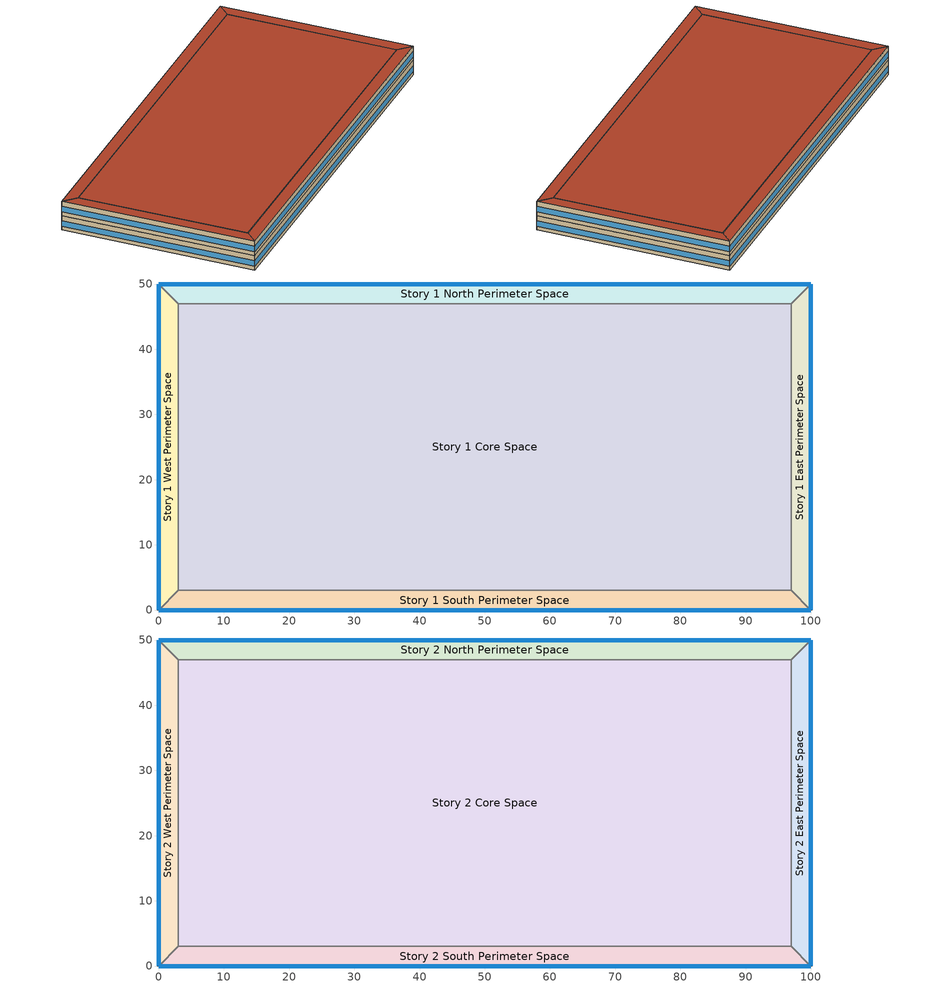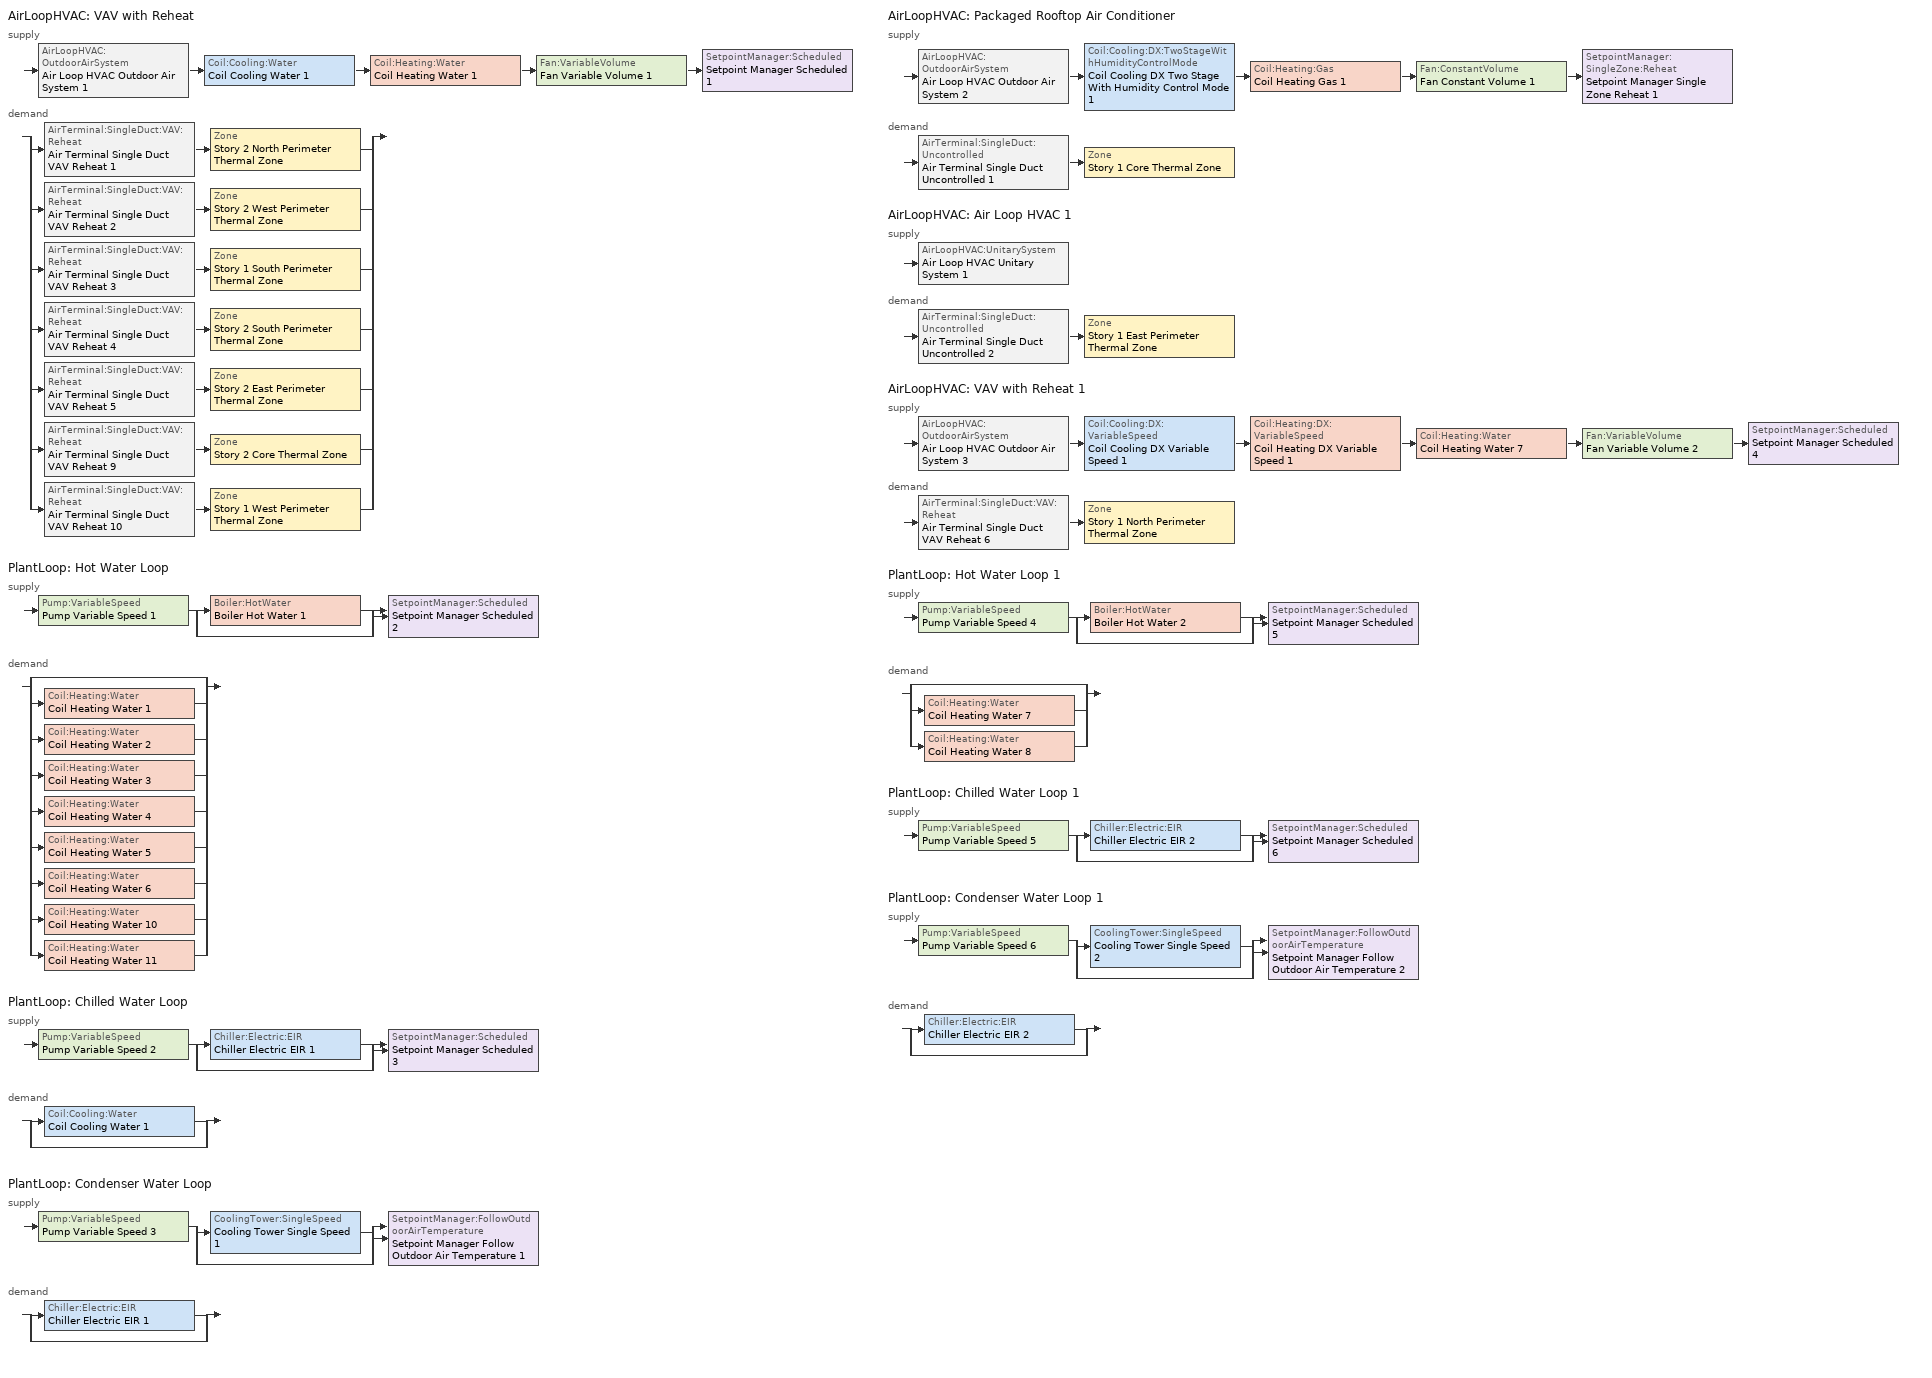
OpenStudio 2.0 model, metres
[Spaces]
Story 1 West Perimeter Space
 floor ground: 0,0 0,50 3,47 3,3 z0
 wall outside: 0,50 0,0 z0:4
 wall to Story 1 North Perimeter Space: 3,47 0,50 z0:4
 wall to Story 1 Core Space: 3,3 3,47 z0:4
 wall to Story 1 South Perimeter Space: 0,0 3,3 z0:4
 window: 0,49.97 0,0.03 z1:2.6
Story 1 North Perimeter Space
 floor ground: 0,50 100,50 97,47 3,47 z0
 wall outside: 100,50 0,50 z0:4
 wall to Story 1 East Perimeter Space: 97,47 100,50 z0:4
 wall to Story 1 Core Space: 3,47 97,47 z0:4
 window: 99.97,50 0.03,50 z1:2.6
Story 1 East Perimeter Space
 floor ground: 100,50 100,0 97,3 97,47 z0
 wall outside: 100,0 100,50 z0:4
 wall to Story 1 South Perimeter Space: 97,3 100,0 z0:4
 wall to Story 1 Core Space: 97,47 97,3 z0:4
 window: 100,0.03 100,49.97 z1:2.6
Story 1 South Perimeter Space
 floor ground: 100,0 0,0 3,3 97,3 z0
 wall outside: 0,0 100,0 z0:4
 wall to Story 1 Core Space: 97,3 3,3 z0:4
 window: 0.03,0 99.97,0 z1:2.6
Story 1 Core Space
 floor ground: 3,3 3,47 97,47 97,3 z0
Story 2 West Perimeter Space
 floor to Story 1 West Perimeter Space: 0,0 0,50 3,47 3,3 z4
 wall outside: 0,50 0,0 z4:8
 wall to Story 2 North Perimeter Space: 3,47 0,50 z4:8
 wall to Story 2 Core Space: 3,3 3,47 z4:8
 wall to Story 2 South Perimeter Space: 0,0 3,3 z4:8
 window: 0,49.97 0,0.03 z5:6.6
 roof outside: 3,3 3,47 0,50 0,0 z8
Story 2 North Perimeter Space
 floor to Story 1 North Perimeter Space: 0,50 100,50 97,47 3,47 z4
 wall outside: 100,50 0,50 z4:8
 wall to Story 2 East Perimeter Space: 97,47 100,50 z4:8
 wall to Story 2 Core Space: 3,47 97,47 z4:8
 window: 99.97,50 0.03,50 z5:6.6
 roof outside: 3,47 97,47 100,50 0,50 z8
Story 2 East Perimeter Space
 floor to Story 1 East Perimeter Space: 100,50 100,0 97,3 97,47 z4
 wall outside: 100,0 100,50 z4:8
 wall to Story 2 South Perimeter Space: 97,3 100,0 z4:8
 wall to Story 2 Core Space: 97,47 97,3 z4:8
 window: 100,0.03 100,49.97 z5:6.6
 roof outside: 97,47 97,3 100,0 100,50 z8
Story 2 South Perimeter Space
 floor to Story 1 South Perimeter Space: 100,0 0,0 3,3 97,3 z4
 wall outside: 0,0 100,0 z4:8
 wall to Story 2 Core Space: 97,3 3,3 z4:8
 window: 0.03,0 99.97,0 z5:6.6
 roof outside: 97,3 3,3 0,0 100,0 z8
Story 2 Core Space
 floor to Story 1 Core Space: 3,3 3,47 97,47 97,3 z4
 roof outside: 97,3 97,47 3,47 3,3 z8
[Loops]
AirLoopHVAC 'VAV with Reheat'
 supply: AirLoopHVAC:OutdoorAirSystem 'Air Loop HVAC Outdoor Air System 1' > Coil:Cooling:Water 'Coil Cooling Water 1' > Coil:Heating:Water 'Coil Heating Water 1' > Fan:VariableVolume 'Fan Variable Volume 1' > SetpointManager:Scheduled 'Setpoint Manager Scheduled 1'
 demand: split
  | AirTerminal:SingleDuct:VAV:Reheat 'Air Terminal Single Duct VAV Reheat 1' > Zone 'Story 2 North Perimeter Thermal Zone'
  | AirTerminal:SingleDuct:VAV:Reheat 'Air Terminal Single Duct VAV Reheat 2' > Zone 'Story 2 West Perimeter Thermal Zone'
  | AirTerminal:SingleDuct:VAV:Reheat 'Air Terminal Single Duct VAV Reheat 3' > Zone 'Story 1 South Perimeter Thermal Zone'
  | AirTerminal:SingleDuct:VAV:Reheat 'Air Terminal Single Duct VAV Reheat 4' > Zone 'Story 2 South Perimeter Thermal Zone'
  | AirTerminal:SingleDuct:VAV:Reheat 'Air Terminal Single Duct VAV Reheat 5' > Zone 'Story 2 East Perimeter Thermal Zone'
  | AirTerminal:SingleDuct:VAV:Reheat 'Air Terminal Single Duct VAV Reheat 9' > Zone 'Story 2 Core Thermal Zone'
  | AirTerminal:SingleDuct:VAV:Reheat 'Air Terminal Single Duct VAV Reheat 10' > Zone 'Story 1 West Perimeter Thermal Zone'
PlantLoop 'Hot Water Loop'
 supply: Pump:VariableSpeed 'Pump Variable Speed 1' > split
  | Boiler:HotWater 'Boiler Hot Water 1'
  | bypass
  join > SetpointManager:Scheduled 'Setpoint Manager Scheduled 2'
 demand: split
  | bypass
  | Coil:Heating:Water 'Coil Heating Water 1'
  | Coil:Heating:Water 'Coil Heating Water 2'
  | Coil:Heating:Water 'Coil Heating Water 3'
  | Coil:Heating:Water 'Coil Heating Water 4'
  | Coil:Heating:Water 'Coil Heating Water 5'
  | Coil:Heating:Water 'Coil Heating Water 6'
  | Coil:Heating:Water 'Coil Heating Water 10'
  | Coil:Heating:Water 'Coil Heating Water 11'
PlantLoop 'Chilled Water Loop'
 supply: Pump:VariableSpeed 'Pump Variable Speed 2' > split
  | Chiller:Electric:EIR 'Chiller Electric EIR 1'
  | bypass
  join > SetpointManager:Scheduled 'Setpoint Manager Scheduled 3'
 demand: split
  | Coil:Cooling:Water 'Coil Cooling Water 1'
  | bypass
PlantLoop 'Condenser Water Loop'
 supply: Pump:VariableSpeed 'Pump Variable Speed 3' > split
  | CoolingTower:SingleSpeed 'Cooling Tower Single Speed 1'
  | bypass
  join > SetpointManager:FollowOutdoorAirTemperature 'Setpoint Manager Follow Outdoor Air Temperature 1'
 demand: split
  | Chiller:Electric:EIR 'Chiller Electric EIR 1'
  | bypass
AirLoopHVAC 'Packaged Rooftop Air Conditioner'
 supply: AirLoopHVAC:OutdoorAirSystem 'Air Loop HVAC Outdoor Air System 2' > Coil:Cooling:DX:TwoStageWithHumidityControlMode 'Coil Cooling DX Two Stage With Humidity Control Mode 1' > Coil:Heating:Gas 'Coil Heating Gas 1' > Fan:ConstantVolume 'Fan Constant Volume 1' > SetpointManager:SingleZone:Reheat 'Setpoint Manager Single Zone Reheat 1'
 demand: AirTerminal:SingleDuct:Uncontrolled 'Air Terminal Single Duct Uncontrolled 1' > Zone 'Story 1 Core Thermal Zone'
AirLoopHVAC 'Air Loop HVAC 1'
 supply: AirLoopHVAC:UnitarySystem 'Air Loop HVAC Unitary System 1'
 demand: AirTerminal:SingleDuct:Uncontrolled 'Air Terminal Single Duct Uncontrolled 2' > Zone 'Story 1 East Perimeter Thermal Zone'
AirLoopHVAC 'VAV with Reheat 1'
 supply: AirLoopHVAC:OutdoorAirSystem 'Air Loop HVAC Outdoor Air System 3' > Coil:Cooling:DX:VariableSpeed 'Coil Cooling DX Variable Speed 1' > Coil:Heating:DX:VariableSpeed 'Coil Heating DX Variable Speed 1' > Coil:Heating:Water 'Coil Heating Water 7' > Fan:VariableVolume 'Fan Variable Volume 2' > SetpointManager:Scheduled 'Setpoint Manager Scheduled 4'
 demand: AirTerminal:SingleDuct:VAV:Reheat 'Air Terminal Single Duct VAV Reheat 6' > Zone 'Story 1 North Perimeter Thermal Zone'
PlantLoop 'Hot Water Loop 1'
 supply: Pump:VariableSpeed 'Pump Variable Speed 4' > split
  | Boiler:HotWater 'Boiler Hot Water 2'
  | bypass
  join > SetpointManager:Scheduled 'Setpoint Manager Scheduled 5'
 demand: split
  | bypass
  | Coil:Heating:Water 'Coil Heating Water 7'
  | Coil:Heating:Water 'Coil Heating Water 8'
PlantLoop 'Chilled Water Loop 1'
 supply: Pump:VariableSpeed 'Pump Variable Speed 5' > split
  | Chiller:Electric:EIR 'Chiller Electric EIR 2'
  | bypass
  join > SetpointManager:Scheduled 'Setpoint Manager Scheduled 6'
PlantLoop 'Condenser Water Loop 1'
 supply: Pump:VariableSpeed 'Pump Variable Speed 6' > split
  | CoolingTower:SingleSpeed 'Cooling Tower Single Speed 2'
  | bypass
  join > SetpointManager:FollowOutdoorAirTemperature 'Setpoint Manager Follow Outdoor Air Temperature 2'
 demand: split
  | Chiller:Electric:EIR 'Chiller Electric EIR 2'
  | bypass
[Building]
Building 1: Space Type=Baseline Model Space Type; Default Construction Set=ASHRAE_189.1-2009_ClimateZone 4-5 (mdoff)_ConstSet
[SizingPeriod:DesignDay] Barometric Pressure {Pa}=98934; Sky Clearness=0; Rain Indicator=0; Snow Indicator=0; Day of Month=21; Daylight Saving Time Indicator=0; Humidity Indicating Type=Wetbulb; Dry-Bulb Temperature Range Modifier Type=DefaultMultipliers
Name | Maximum Dry-Bulb Temperature {C} | Daily Dry-Bulb Temperature Range {deltaC} | Humidity Indicating Conditions at Maximum Dry-Bulb | Wind Speed {m/s} | Wind Direction {deg} | Month | Day Type | Solar Model Indicator | ASHRAE Taub | ASHRAE Taud
Chicago Ohare Intl Ap Ann Htg 99.6% Condns DB | -20 | 0 | -20 | 4.9 | 270 | 1 | WinterDesignDay | ASHRAEClearSky
Chicago Ohare Intl Ap Ann Clg .4% Condns DB=>MWB | 33.3 | 10.5 | 23.7 | 5.2 | 230 | 7 | SummerDesignDay | ASHRAETau | 0.455 | 2.05
[DefaultConstructionSet]
ASHRAE_189.1-2009_ClimateZone 4-5 (mdoff)_ConstSet: Default Exterior Surface Constructions=ASHRAE_189.1-2009_ClimateZone 4-5 (mdoff)_Exterior_DefSurfCons; Default Interior Surface Constructions=000_Interior_DefSurfCons; Default Ground Contact Surface Constructions=000_Ground_DefSurfCons; Default Exterior SubSurface Constructions=ASHRAE_189.1-2009_ClimateZone 4-5 (mdoff)_Exterior_DefSubCons; Default Interior SubSurface Constructions=000_Interior_DefSubCons; Interior Partition Construction=000_Interior Partition
[DefaultSurfaceConstructions]
Name | Floor Construction | Wall Construction | Roof Ceiling Construction
ASHRAE_189.1-2009_ClimateZone 4-5 (mdoff)_Exterior_DefSurfCons | 000_ExtSlabCarpet_4in_ClimateZone 1-8 | ASHRAE_189.1-2009_ExtWall_SteelFrame_ClimateZone 4-8 | ASHRAE_189.1-2009_ExtRoof_IEAD_ClimateZone 2-5
000_Interior_DefSurfCons | 000_Interior Floor | 000_Interior Wall | 000_Interior Ceiling
000_Ground_DefSurfCons | 000_ExtSlabCarpet_4in_ClimateZone 1-8 | 000_ExtSlabCarpet_4in_ClimateZone 1-8 | 000_ExtSlabCarpet_4in_ClimateZone 1-8
[DefaultSubSurfaceConstructions] Glass Door Construction=000_Exterior Window; Skylight Construction=000_Exterior Window; Tubular Daylight Dome Construction=000_Interior Window; Tubular Daylight Diffuser Construction=000_Interior Window
Name | Fixed Window Construction | Operable Window Construction | Door Construction
ASHRAE_189.1-2009_ClimateZone 4-5 (mdoff)_Exterior_DefSubCons | ASHRAE_189.1-2009_ExtWindow_ClimateZone 4-5 | ASHRAE_189.1-2009_ExtWindow_ClimateZone 4-5 | 000_Exterior Door
000_Interior_DefSubCons | 000_Interior Window | 000_Interior Window | 000_Interior Door
[Construction]
000_Interior Partition; 000_Interior Door: 000_G05 25mm wood
000_ExtSlabCarpet_4in_ClimateZone 1-8: MAT-CC05 4 HW CONCRETE, CP02 CARPET PAD
ASHRAE_189.1-2009_ExtWall_SteelFrame_ClimateZone 4-8: MAT-SHEATH, Wall Insulation [39], 1/2IN Gypsum
ASHRAE_189.1-2009_ExtRoof_IEAD_ClimateZone 2-5: Roof Membrane, Roof Insulation [21], Metal Decking
000_Interior Floor: 000_F16 Acoustic tile, 000_F05 Ceiling air space resistance, 000_M11 100mm lightweight concrete
000_Interior Wall: 000_G01a 19mm gypsum board, 000_F04 Wall air space resistance, 000_G01a 19mm gypsum board
000_Interior Ceiling: 000_M11 100mm lightweight concrete, 000_F05 Ceiling air space resistance, 000_F16 Acoustic tile
ASHRAE_189.1-2009_ExtWindow_ClimateZone 4-5: Theoretical Glass [207]
000_Exterior Door: 000_F08 Metal surface, 000_I01 25mm insulation board
000_Exterior Window: 000_Clear 3mm, 000_Air 13mm, 000_Clear 3mm
000_Interior Window: 000_Clear 3mm
[Material]
Name | Roughness | Thickness | Conductivity | Density | Specific Heat | Thermal Absorptance | Solar Absorptance | Visible Absorptance
000_G05 25mm wood | MediumSmooth | 0.0254 | 0.15 | 608 | 1630
MAT-CC05 4 HW CONCRETE | Rough | 0.1016 | 1.311 | 2240 | 836.8 | 0.9 | 0.7 | 0.7
Wall Insulation [39] | MediumRough | 0.1184 | 0.045 | 265 | 836.8 | 0.9 | 0.7 | 0.7
1/2IN Gypsum | Smooth | 0.0127 | 0.16 | 784.9 | 830 | 0.9 | 0.92 | 0.92
Roof Membrane | VeryRough | 0.0095 | 0.16 | 1121.29 | 1460 | 0.9 | 0.7 | 0.7
Roof Insulation [21] | MediumRough | 0.2105 | 0.049 | 265 | 836.8 | 0.9 | 0.7 | 0.7
Metal Decking | MediumSmooth | 0.0015 | 45.006 | 7680 | 418.4 | 0.9 | 0.7 | 0.3
000_F16 Acoustic tile | MediumSmooth | 0.0191 | 0.06 | 368 | 590
000_M11 100mm lightweight concrete | MediumRough | 0.1016 | 0.53 | 1280 | 840
000_G01a 19mm gypsum board | MediumSmooth | 0.019 | 0.16 | 800 | 1090
000_F08 Metal surface | Smooth | 0.0008 | 45.28 | 7824 | 500
000_I01 25mm insulation board | MediumRough | 0.0254 | 0.03 | 43 | 1210
[Material:NoMass] Thermal Absorptance=0.9; Solar Absorptance=0.7
Name | Roughness | Thermal Resistance | Visible Absorptance
CP02 CARPET PAD | VeryRough | 0.2165 | 0.8
MAT-SHEATH | Rough | 0.3626 | 0.7
[Material:AirGap]
Name | Thermal Resistance
000_F05 Ceiling air space resistance | 0.18
000_F04 Wall air space resistance | 0.15
[WindowMaterial:Glazing] Optical Data Type=SpectralAverage; Thickness=0.003; Infrared Transmittance at Normal Incidence=0
Name | Solar Transmittance at Normal Incidence | Front Side Solar Reflectance at Normal Incidence | Back Side Solar Reflectance at Normal Incidence | Visible Transmittance at Normal Incidence | Front Side Visible Reflectance at Normal Incidence | Back Side Visible Reflectance at Normal Incidence | Front Side Infrared Hemispherical Emissivity | Back Side Infrared Hemispherical Emissivity | Conductivity | Dirt Correction Factor for Solar and Visible Transmittance | Solar Diffusing
Theoretical Glass [207] | 0.3311 | 0.6189 | 0.6189 | 0.44 | 0.51 | 0.51 | 0.9 | 0.9 | 0.0133 | 1 | No
000_Clear 3mm | 0.837 | 0.075 | 0.075 | 0.898 | 0.081 | 0.081 | 0.84 | 0.84 | 0.9
[WindowMaterial:Gas]
000_Air 13mm: Gas Type=Air; Thickness=0.0127
[BuildingStory] Nominal Floor to Floor Height {m}=4
Name | Nominal Z Coordinate {m}
Story 1 | 0
Story 2 | 4
[Space]
Name | Building Story | Thermal Zone
Story 1 West Perimeter Space | Story 1 | Story 1 West Perimeter Thermal Zone
Story 1 North Perimeter Space | Story 1 | Story 1 North Perimeter Thermal Zone
Story 1 East Perimeter Space | Story 1 | Story 1 East Perimeter Thermal Zone
Story 1 South Perimeter Space | Story 1 | Story 1 South Perimeter Thermal Zone
Story 1 Core Space | Story 1 | Story 1 Core Thermal Zone
Story 2 West Perimeter Space | Story 2 | Story 2 West Perimeter Thermal Zone
Story 2 North Perimeter Space | Story 2 | Story 2 North Perimeter Thermal Zone
Story 2 East Perimeter Space | Story 2 | Story 2 East Perimeter Thermal Zone
Story 2 South Perimeter Space | Story 2 | Story 2 South Perimeter Thermal Zone
Story 2 Core Space | Story 2 | Story 2 Core Thermal Zone
[ThermalZone] Use Ideal Air Loads=No
Name | Thermostat
Story 2 East Perimeter Thermal Zone | Thermostat Setpoint Dual Setpoint 5
Story 1 Core Thermal Zone | Thermostat Setpoint Dual Setpoint 8
Story 2 South Perimeter Thermal Zone | Thermostat Setpoint Dual Setpoint 4
Story 2 Core Thermal Zone | Thermostat Setpoint Dual Setpoint 9
Story 2 West Perimeter Thermal Zone | Thermostat Setpoint Dual Setpoint 2
Story 1 North Perimeter Thermal Zone | Thermostat Setpoint Dual Setpoint 7
Story 1 East Perimeter Thermal Zone | Thermostat Setpoint Dual Setpoint 6
Story 1 West Perimeter Thermal Zone | Thermostat Setpoint Dual Setpoint 10
Story 1 South Perimeter Thermal Zone | Thermostat Setpoint Dual Setpoint 3
Story 2 North Perimeter Thermal Zone | Thermostat Setpoint Dual Setpoint 1
[Sizing:Zone] Zone Cooling Design Supply Air Temperature Input Method=SupplyAirTemperature; Zone Cooling Design Supply Air Temperature {C}=14; Zone Cooling Design Supply Air Temperature Difference {deltaC}=11.11; Zone Heating Design Supply Air Temperature Input Method=SupplyAirTemperature; Zone Heating Design Supply Air Temperature {C}=40; Zone Heating Design Supply Air Temperature Difference {deltaC}=11.11; Zone Cooling Design Supply Air Humidity Ratio {kg-H2O/kg-air}=0.0085; Zone Heating Design Supply Air Humidity Ratio {kg-H2O/kg-air}=0.008; Cooling Design Air Flow Method=DesignDay; Heating Design Air Flow Method=DesignDay; Account for Dedicated Outdoor Air System=No; Dedicated Outdoor Air System Control Strategy=NeutralSupplyAir; Dedicated Outdoor Air Low Setpoint Temperature for Design {C}=autosize; Dedicated Outdoor Air High Setpoint Temperature for Design {C}=autosize
Story 2 East Perimeter Thermal Zone; Story 1 Core Thermal Zone; Story 2 South Perimeter Thermal Zone; Story 2 Core Thermal Zone; Story 2 West Perimeter Thermal Zone; Story 1 North Perimeter Thermal Zone; Story 1 East Perimeter Thermal Zone; Story 1 West Perimeter Thermal Zone; Story 1 South Perimeter Thermal Zone; Story 2 North Perimeter Thermal Zone
[Zone equipment]
Story 2 East Perimeter Thermal Zone: Air Terminal Single Duct VAV Reheat 5
Story 1 Core Thermal Zone: Air Terminal Single Duct Uncontrolled 1
Story 2 South Perimeter Thermal Zone: Air Terminal Single Duct VAV Reheat 4
Story 2 Core Thermal Zone: Air Terminal Single Duct VAV Reheat 9
Story 2 West Perimeter Thermal Zone: Air Terminal Single Duct VAV Reheat 2
Story 1 North Perimeter Thermal Zone: Air Terminal Single Duct VAV Reheat 6
Story 1 East Perimeter Thermal Zone: Air Terminal Single Duct Uncontrolled 2
Story 1 West Perimeter Thermal Zone: Air Terminal Single Duct VAV Reheat 10
Story 1 South Perimeter Thermal Zone: Air Terminal Single Duct VAV Reheat 3
Story 2 North Perimeter Thermal Zone: Air Terminal Single Duct VAV Reheat 1
[AirLoopHVAC] Availability Schedule=Always On Discrete; Design Supply Air Flow Rate {m3/s}=AutoSize
VAV with Reheat; Packaged Rooftop Air Conditioner; Air Loop HVAC 1; VAV with Reheat 1
[Sizing:System] Type of Load to Size On=Sensible; Design Outdoor Air Flow Rate {m3/s}=Autosize; Preheat Design Temperature {C}=7; Preheat Design Humidity Ratio {kg-H2O/kg-Air}=0.008; Precool Design Temperature {C}=12.8; Precool Design Humidity Ratio {kg-H2O/kg-Air}=0.008; Central Cooling Design Supply Air Temperature {C}=12.8; Sizing Option=NonCoincident; 100% Outdoor Air in Cooling=Yes; 100% Outdoor Air in Heating=Yes; Central Cooling Design Supply Air Humidity Ratio {kg-H2O/kg-Air}=0.0085; Central Heating Design Supply Air Humidity Ratio {kg-H2O/kg-Air}=0.008; Cooling Design Air Flow Method=DesignDay; Cooling Design Air Flow Rate {m3/s}=0; Heating Design Air Flow Method=DesignDay; Heating Design Air Flow Rate {m3/s}=0; System Outdoor Air Method=ZoneSum; Zone Maximum Outdoor Air Fraction=1; Cooling Supply Air Flow Rate Per Floor Area {m3/s-m2}=0.00996765; Cooling Fraction of Autosized Cooling Supply Air Flow Rate=1; Cooling Supply Air Flow Rate Per Unit Cooling Capacity {m3/s-W}=3.94755e-05; Heating Supply Air Flow Rate Per Floor Area {m3/s-m2}=0.00996765; Heating Fraction of Autosized Heating Supply Air Flow Rate=1; Heating Fraction of Autosized Cooling Supply Air Flow Rate=1; Heating Supply Air Flow Rate Per Unit Heating Capacity {m3/s-W}=3.15882e-05; Cooling Design Capacity Method=CoolingDesignCapacity; Cooling Design Capacity {W}=autosize; Cooling Design Capacity Per Floor Area {W/m2}=234.7; Fraction of Autosized Cooling Design Capacity=1; Heating Design Capacity Method=HeatingDesignCapacity; Heating Design Capacity {W}=autosize; Heating Design Capacity Per Floor Area {W/m2}=157; Fraction of Autosized Heating Design Capacity=1; Central Cooling Capacity Control Method=OnOff
Name | Minimum System Air Flow Ratio | Central Heating Design Supply Air Temperature {C}
VAV with Reheat; VAV with Reheat 1 | 0.3 | 12.8
Packaged Rooftop Air Conditioner | 1 | 40
Air Loop HVAC 1 | 0.3 | 16.7
[Fan:VariableVolume] Availability Schedule=Always On Discrete; Fan Efficiency=0.6045; Pressure Rise {Pa}=500; Maximum Flow Rate {m3/s}=Autosize; Fan Power Minimum Flow Rate Input Method=FixedFlowRate; Fan Power Minimum Flow Fraction=0; Fan Power Minimum Air Flow Rate {m3/s}=0; Motor Efficiency=0.93; Motor In Airstream Fraction=1; Fan Power Coefficient 1=0.0407599; Fan Power Coefficient 2=0.088045; Fan Power Coefficient 3=-0.0729261; Fan Power Coefficient 4=0.94374; Fan Power Coefficient 5=0
Fan Variable Volume 1; Fan Variable Volume 2
[Coil:Heating:Water] Availability Schedule=Always On Discrete
Coil Heating Water 1; Coil Heating Water 2; Coil Heating Water 3; Coil Heating Water 4; Coil Heating Water 5; Coil Heating Water 6; Coil Heating Water 10; Coil Heating Water 11; Coil Heating Water 7; Coil Heating Water 8
[Coil:Cooling:Water]
Coil Cooling Water 1: Availability Schedule=Always On Discrete
[SetpointManager:Scheduled] Control Variable=Temperature
Name | Schedule
Setpoint Manager Scheduled 1 | Deck_Temperature
Setpoint Manager Scheduled 2 | Hot_Water_Temperature
Setpoint Manager Scheduled 3 | Chilled_Water_Temperature
Setpoint Manager Scheduled 4 | Deck_Temperature 1
Setpoint Manager Scheduled 5 | Hot_Water_Temperature 1
Setpoint Manager Scheduled 6 | Chilled_Water_Temperature 1
[Controller:OutdoorAir] Minimum Outdoor Air Flow Rate {m3/s}=0; Maximum Outdoor Air Flow Rate {m3/s}=Autosize; Economizer Control Type=NoEconomizer; Economizer Control Action Type=ModulateFlow; Economizer Maximum Limit Dry-Bulb Temperature {C}=28; Economizer Maximum Limit Enthalpy {J/kg}=64000; Economizer Minimum Limit Dry-Bulb Temperature {C}=-100; Lockout Type=NoLockout; Minimum Limit Type=FixedMinimum; High Humidity Control=No; Heat Recovery Bypass Control Type=BypassWhenWithinEconomizerLimits
Name | Controller Mechanical Ventilation
Controller Outdoor Air 1 | Controller Mechanical Ventilation 1
Controller Outdoor Air 2 | Controller Mechanical Ventilation 2
Controller Outdoor Air 3 | Controller Mechanical Ventilation 3
[Controller:MechanicalVentilation] Availability Schedule=Always On Discrete; System Outdoor Air Method=ZoneSum
Controller Mechanical Ventilation 1; Controller Mechanical Ventilation 2; Controller Mechanical Ventilation 3
[AirLoopHVAC:OutdoorAirSystem]
Name | Controller
Air Loop HVAC Outdoor Air System 1 | Controller Outdoor Air 1
Air Loop HVAC Outdoor Air System 2 | Controller Outdoor Air 2
Air Loop HVAC Outdoor Air System 3 | Controller Outdoor Air 3
[PlantLoop] Plant Loop Volume {m3}=Autocalculate; Load Distribution Scheme=Optimal
Name | Fluid Type
Hot Water Loop; Hot Water Loop 1 | Water
Chilled Water Loop; Condenser Water Loop; Chilled Water Loop 1; Condenser Water Loop 1
[Sizing:Plant] Sizing Option=NonCoincident; Zone Timesteps in Averaging Window=1; Coincident Sizing Factor Mode=None
Name | Loop Type | Design Loop Exit Temperature {C} | Loop Design Temperature Difference {deltaC}
Hot Water Loop; Hot Water Loop 1 | Heating | 82 | 11
Chilled Water Loop; Chilled Water Loop 1 | Cooling | 7.22 | 6.67
Condenser Water Loop; Condenser Water Loop 1 | Condenser | 29.4 | 5.6
[Pump:VariableSpeed] Pump Control Type=Intermittent
Pump Variable Speed 1; Pump Variable Speed 2; Pump Variable Speed 3; Pump Variable Speed 4; Pump Variable Speed 5; Pump Variable Speed 6
[Boiler:HotWater] Efficiency Curve Temperature Evaluation Variable=LeavingBoiler; Water Outlet Upper Temperature Limit {C}=99; Boiler Flow Mode=ConstantFlow; Parasitic Electric Load {W}=0; Sizing Factor=1
Name | Normalized Boiler Efficiency Curve
Boiler Hot Water 1 | Boiler Efficiency
Boiler Hot Water 2 | Boiler Efficiency 1
[Controller:WaterCoil] Minimum Actuated Flow {m3/s}=0
Name | Water Coil | Action
Controller Water Coil 1 | Coil Heating Water 1 | Normal
Controller Water Coil 2 | Coil Cooling Water 1 | Reverse
Controller Water Coil 3 | Coil Heating Water 7 | Normal
[Chiller:Electric:EIR] Reference Capacity {W}=Autosize; Reference COP {W/W}=5.5; Design Heat Recovery Water Flow Rate {m3/s}=0; Sizing Factor=1; Basin Heater Capacity {W/K}=0; Basin Heater Setpoint Temperature {C}=10
Name | Cooling Capacity Function of Temperature Curve | Electric Input to Cooling Output Ratio Function of Temperature Curve | Electric Input to Cooling Output Ratio Function of Part Load Ratio Curve
Chiller Electric EIR 1 | Curve Biquadratic 1 | Curve Biquadratic 2 | Curve Quadratic 1
Chiller Electric EIR 2 | Curve Biquadratic 15 | Curve Biquadratic 16 | Curve Quadratic 20
[AirTerminal:SingleDuct:VAV:Reheat] Availability Schedule=Always On Discrete; Maximum Air Flow Rate {m3/s}=AutoSize; Zone Minimum Air Flow Input Method=Constant; Constant Minimum Air Flow Fraction=0.3; Fixed Minimum Air Flow Rate {m3/s}=0; Maximum Hot Water or Steam Flow Rate {m3/s}=AutoSize; Minimum Hot Water or Steam Flow Rate {m3/s}=0; Convergence Tolerance=0.001; Damper Heating Action=Normal; Maximum Flow per Zone Floor Area During Reheat {m3/s-m2}=AutoSize; Maximum Flow Fraction During Reheat=AutoSize; Maximum Reheat Air Temperature {C}=35; Control For Outdoor Air=No
Name | Reheat Coil
Air Terminal Single Duct VAV Reheat 1 | Coil Heating Water 2
Air Terminal Single Duct VAV Reheat 2 | Coil Heating Water 3
Air Terminal Single Duct VAV Reheat 3 | Coil Heating Water 4
Air Terminal Single Duct VAV Reheat 4 | Coil Heating Water 5
Air Terminal Single Duct VAV Reheat 5 | Coil Heating Water 6
Air Terminal Single Duct VAV Reheat 9 | Coil Heating Water 10
Air Terminal Single Duct VAV Reheat 10 | Coil Heating Water 11
Air Terminal Single Duct VAV Reheat 6 | Coil Heating Water 8
[CoolingTower:SingleSpeed] Design Water Flow Rate {m3/s}=autosize; Design Air Flow Rate {m3/s}=autosize; Fan Power at Design Air Flow Rate {W}=autosize; U-Factor Times Area Value at Design Air Flow Rate {W/K}=autosize; Air Flow Rate in Free Convection Regime {m3/s}=autosize; U-Factor Times Area Value at Free Convection Air Flow Rate {W/K}=autosize; Performance Input Method=UFactorTimesAreaAndDesignWaterFlowRate; Free Convection Capacity {W}=0; Basin Heater Capacity {W/K}=0; Evaporation Loss Mode=LossFactor; Evaporation Loss Factor {percent/K}=0.2; Drift Loss Percent {percent}=0.008; Blowdown Calculation Mode=ConcentrationRatio; Blowdown Concentration Ratio=3; Capacity Control=FanCycling; Number of Cells=1; Cell Control=MinimalCell; Cell Minimum  Water Flow Rate Fraction=0.33; Cell Maximum Water Flow Rate Fraction=2.5; Sizing Factor=1
Cooling Tower Single Speed 1; Cooling Tower Single Speed 2
[SetpointManager:FollowOutdoorAirTemperature] Control Variable=Temperature; Reference Temperature Type=OutdoorAirWetBulb; Offset Temperature Difference {deltaC}=1.5; Maximum Setpoint Temperature {C}=80; Minimum Setpoint Temperature {C}=6
Setpoint Manager Follow Outdoor Air Temperature 1; Setpoint Manager Follow Outdoor Air Temperature 2
[Fan:ConstantVolume]
Fan Constant Volume 1: Availability Schedule=Always On Discrete; Pressure Rise {Pa}=500; Maximum Flow Rate {m3/s}=AutoSize
[Coil:Heating:Gas]
Coil Heating Gas 1: Availability Schedule=Always On Discrete; Gas Burner Efficiency=0.8; Nominal Capacity {W}=AutoSize; Parasitic Electric Load {W}=0; Parasitic Gas Load {W}=0
[SetpointManager:SingleZone:Reheat]
Setpoint Manager Single Zone Reheat 1: Minimum Supply Air Temperature {C}=-99; Maximum Supply Air Temperature {C}=99; Control Zone=Story 1 Core Thermal Zone
[AirTerminal:SingleDuct:Uncontrolled] Availability Schedule=Always On Discrete; Maximum Air Flow Rate {m3/s}=AutoSize
Air Terminal Single Duct Uncontrolled 1; Air Terminal Single Duct Uncontrolled 2
[Coil:Cooling:DX:TwoStageWithHumidityControlMode]
Coil Cooling DX Two Stage With Humidity Control Mode 1: Crankcase Heater Capacity {W}=0; Maximum Outdoor Dry-Bulb Temperature for Crankcase Heater Operation {C}=10; Number of Capacity Stages=2; Number of Enhanced Dehumidification Modes=1; Normal Mode Stage 1 Coil Performance=Coil Performance DX Cooling 1; Normal Mode Stage 1 Plus 2 Coil Performance=Coil Performance DX Cooling 2; Dehumidification Mode 1 Stage 1 Coil Performance=Coil Performance DX Cooling 3; Dehumidification Mode 1 Stage 1 Plus 2 Coil Performance=Coil Performance DX Cooling 4; Basin Heater Capacity {W/K}=0; Basin Heater Setpoint Temperature {C}=2
[CoilPerformance:DX:Cooling] Gross Rated Total Cooling Capacity {W}=autosize; Gross Rated Sensible Heat Ratio=autosize; Rated Air Flow Rate {m3/s}=autosize; Nominal Time for Condensate Removal to Begin {s}=1000; Ratio of Initial Moisture Evaporation Rate and Steady State Latent Capacity=1.5; Maximum Cycling Rate {cycles/hr}=3; Latent Capacity Time Constant {s}=45; Condenser Type=AirCooled; Evaporative Condenser Effectiveness=0.9; Evaporative Condenser Air Flow Rate {m3/s}=autosize; Evaporative Condenser Pump Rated Power Consumption {W}=autosize
Name | Gross Rated Cooling COP {W/W} | Fraction of Air Flow Bypassed Around Coil | Total Cooling Capacity Function of Temperature Curve | Total Cooling Capacity Function of Flow Fraction Curve | Energy Input Ratio Function of Temperature Curve | Energy Input Ratio Function of Flow Fraction Curve | Part Load Fraction Correlation Curve
Coil Performance DX Cooling 1 | 3 | 0.5 | Curve Biquadratic 5 | Curve Quadratic 5 | Curve Biquadratic 6 | Curve Quadratic 6 | Curve Quadratic 7
Coil Performance DX Cooling 2 | 3 | 0 | Curve Biquadratic 7 | Curve Quadratic 8 | Curve Biquadratic 8 | Curve Quadratic 9 | Curve Quadratic 10
Coil Performance DX Cooling 3 | 2.7 | 0.5 | Curve Biquadratic 9 | Curve Quadratic 11 | Curve Biquadratic 10 | Curve Quadratic 12 | Curve Quadratic 13
Coil Performance DX Cooling 4 | 2.7 | 0 | Curve Biquadratic 11 | Curve Quadratic 14 | Curve Biquadratic 12 | Curve Quadratic 15 | Curve Quadratic 16
[AirLoopHVAC:UnitarySystem]
Air Loop HVAC Unitary System 1: Control Type=Load; Controlling Zone or Thermostat Location=Story 1 East Perimeter Thermal Zone; Dehumidification Control Type=None; Supply Fan=Fan On Off 1; Fan Placement=BlowThrough; Heating Coil=Coil Heating Electric 1; DX Heating Coil Sizing Ratio=1; Cooling Coil=Coil System Cooling DX Heat Exchanger Assisted 1; Use DOAS DX Cooling Coil=No; DOAS DX Cooling Coil Leaving Minimum Air Temperature {C}=2; Latent Load Control=SensibleOnlyLoadControl; Supply Air Flow Rate During Cooling Operation {m3/s}=autosize; Supply Air Flow Rate During Heating Operation {m3/s}=autosize; Supply Air Flow Rate When No Cooling or Heating is Required {m3/s}=autosize; Maximum Supply Air Temperature {C}=80; Maximum Outdoor Dry-Bulb Temperature for Supplemental Heater Operation {C}=21; Maximum Cycling Rate {cycles/hr}=2.5; Heat Pump Time Constant {s}=60; Fraction of On-Cycle Power Use=0.01; Heat Pump Fan Delay Time {s}=60; Ancilliary On-Cycle Electric Power {W}=0; Ancilliary Off-Cycle Electric Power {W}=0
[Fan:OnOff]
Fan On Off 1: Availability Schedule=Always On Discrete; Fan Efficiency=0.6; Pressure Rise {Pa}=300; Maximum Flow Rate {m3/s}=autosize; Motor Efficiency=0.8; Motor In Airstream Fraction=1; Fan Power Ratio Function of Speed Ratio Curve=Fan On Off Power Curve; Fan Efficiency Ratio Function of Speed Ratio Curve=Fan On Off Efficiency Curve
[Coil:Heating:Electric]
Coil Heating Electric 1: Availability Schedule=Always On Discrete
[CoilSystem:Cooling:DX:HeatExchangerAssisted]
Coil System Cooling DX Heat Exchanger Assisted 1: Heat Exchanger=Heat Exchanger Air To Air Sensible And Latent 1; Cooling Coil=Coil Cooling DX Single Speed 1
[Coil:Cooling:DX:SingleSpeed]
Coil Cooling DX Single Speed 1: Availability Schedule=Always On Discrete; Rated Total Cooling Capacity {W}=autosize; Rated Sensible Heat Ratio=autosize; Rated COP {W/W}=3; Rated Air Flow Rate {m3/s}=autosize; Rated Evaporator Fan Power Per Volume Flow Rate {W/(m3/s)}=773.3; Total Cooling Capacity Function of Temperature Curve=Curve Biquadratic 13; Total Cooling Capacity Function of Flow Fraction Curve=Curve Quadratic 17; Energy Input Ratio Function of Temperature Curve=Curve Biquadratic 14; Energy Input Ratio Function of Flow Fraction Curve=Curve Quadratic 18; Part Load Fraction Correlation Curve=Curve Quadratic 19; Condenser Type=AirCooled; Evaporative Condenser Effectiveness=0; Evaporative Condenser Air Flow Rate {m3/s}=Autosize; Evaporative Condenser Pump Rated Power Consumption {W}=Autosize; Crankcase Heater Capacity {W}=0; Maximum Outdoor Dry-Bulb Temperature for Crankcase Heater Operation {C}=0; Basin Heater Capacity {W/K}=0; Basin Heater Setpoint Temperature {C}=10
[HeatExchanger:AirToAir:SensibleAndLatent]
Heat Exchanger Air To Air Sensible And Latent 1: Availability Schedule=Always On Discrete; Nominal Supply Air Flow Rate {m3/s}=autosize; Sensible Effectiveness at 100% Heating Air Flow=0.76; Latent Effectiveness at 100% Heating Air Flow=0.68; Sensible Effectiveness at 75% Heating Air Flow=0.81; Latent Effectiveness at 75% Heating Air Flow=0.73; Sensible Effectiveness at 100% Cooling Air Flow=0.76; Latent Effectiveness at 100% Cooling Air Flow=0.68; Sensible Effectiveness at 75% Cooling Air Flow=0.81; Latent Effectiveness at 75% Cooling Air Flow=0.73; Nominal Electric Power {W}=0; Supply Air Outlet Temperature Control=No; Heat Exchanger Type=Plate; Frost Control Type=None; Threshold Temperature {C}=1.7; Economizer Lockout=Yes
[Coil:Cooling:DX:VariableSpeed]
Coil Cooling DX Variable Speed 1: Nominal Speed Level=1; Gross Rated Total Cooling Capacity At Selected Nominal Speed Level {W}=autosize; Rated Air Flow Rate At Selected Nominal Speed Level {m3/s}=autosize; Nominal Time for Condensate to Begin Leaving the Coil {s}=0; Initial Moisture Evaporation Rate Divided by Steady-State AC Latent Capacity=0; Energy Part Load Fraction Curve=Curve Quadratic 21; Condenser Type=AirCooled; Evaporative Condenser Pump Rated Power Consumption {W}=0; Crankcase Heater Capacity {W}=0; Maximum Outdoor Dry-Bulb Temperature for Crankcase Heater Operation {C}=10; Basin Heater Capacity {W/K}=0; Basin Heater Setpoint Temperature {C}=2
[Coil:Cooling:DX:VariableSpeed:SpeedData]
Coil Cooling DX Variable Speed Speed Data 1: Reference Unit Gross Rated Total Cooling Capacity {W}=8914.19; Reference Unit Gross Rated Sensible Heat Ratio=0.79; Reference Unit Gross Rated Cooling COP=3.98049; Reference Unit Rated Air Flow Rate {m3/s}=0.944; Total Cooling Capacity Function of Temperature Curve=Curve Biquadratic 17; Total Cooling Capacity Function of Air Flow Fraction Curve=Curve Quadratic 22; Energy Input Ratio Function of Temperature Curve=Curve Biquadratic 18; Energy Input Ratio Function of Air Flow Fraction Curve=Curve Quadratic 23
[Coil:Heating:DX:VariableSpeed]
Coil Heating DX Variable Speed 1: Nominal Speed Level=1; Rated Heating Capacity At Selected Nominal Speed Level {W}=autosize; Rated Air Flow Rate At Selected Nominal Speed Level {m3/s}=autosize; Energy Part Load Fraction Curve=Curve Quadratic 24; Minimum Outdoor Dry-Bulb Temperature for Compressor Operation {C}=-5; Maximum Outdoor Dry-Bulb Temperature for Defrost Operation {C}=5; Crankcase Heater Capacity {W}=200; Maximum Outdoor Dry-Bulb Temperature for Crankcase Heater Operation {C}=10; Defrost Strategy=Resistive; Defrost Control=OnDemand; Defrost Time Period Fraction=0.166667; Resistive Defrost Heater Capacity {W}=autosize
[Coil:Heating:DX:VariableSpeed:SpeedData]
Coil Heating DX Variable Speed Speed Data 1: Reference Unit Gross Rated Heating Capacity {W}=9124.85; Reference Unit Gross Rated Heating COP=4.29731; Reference Unit Rated Air Flow Rate {m3/s}=0.653; Heating Capacity Function of Temperature Curve=Curve Biquadratic 19; Total  Heating Capacity Function of Air Flow Fraction Curve=Curve Quadratic 25; Energy Input Ratio Function of Temperature Curve=Curve Biquadratic 20; Energy Input Ratio Function of Air Flow Fraction Curve=Curve Quadratic 26
[ThermostatSetpoint:DualSetpoint] Heating Setpoint Temperature Schedule=Heating Sch; Cooling Setpoint Temperature Schedule=Cooling Sch
Thermostat Setpoint Dual Setpoint 1; Thermostat Setpoint Dual Setpoint 2; Thermostat Setpoint Dual Setpoint 3; Thermostat Setpoint Dual Setpoint 4; Thermostat Setpoint Dual Setpoint 5; Thermostat Setpoint Dual Setpoint 6; Thermostat Setpoint Dual Setpoint 7; Thermostat Setpoint Dual Setpoint 8; Thermostat Setpoint Dual Setpoint 9; Thermostat Setpoint Dual Setpoint 10
[SpaceType]
Baseline Model Space Type: Default Schedule Set=Baseline Model Schedule Set; Design Specification Outdoor Air Object=Baseline Model OA
[DefaultScheduleSet]
Baseline Model Schedule Set: Number of People Schedule=Baseline Model People Lights and Equipment Schedule; People Activity Level Schedule=Baseline Model People Activity Schedule; Lighting Schedule=Baseline Model People Lights and Equipment Schedule; Electric Equipment Schedule=Baseline Model People Lights and Equipment Schedule; Infiltration Schedule=Baseline Model Infiltration Schedule
[DesignSpecification:OutdoorAir]
Baseline Model OA: Outdoor Air Method=Sum; Outdoor Air Flow per Person {m3/s-person}=0.00943895
[SpaceInfiltration:DesignFlowRate]
Baseline Model Infiltration: Space or SpaceType=Baseline Model Space Type; Design Flow Rate Calculation Method=Flow/ExteriorArea; Flow per Exterior Surface Area {m3/s-m2}=0.0003048
[People:Definition]
Baseline Model People Definition: Number of People Calculation Method=People/Area; People per Space Floor Area {person/m2}=0.0538196; Fraction Radiant=0.3
[People]
Baseline Model People: People Definition=Baseline Model People Definition; Space or SpaceType=Baseline Model Space Type
[Lights:Definition]
Baseline Model Lights Definition: Design Level Calculation Method=Watts/Area; Watts per Space Floor Area {W/m2}=10.7639
[Lights]
Baseline Model Lights: Lights Definition=Baseline Model Lights Definition; Space or SpaceType=Baseline Model Space Type
[ElectricEquipment:Definition]
Baseline Model Electric Equipment Definition: Design Level Calculation Method=Watts/Area; Watts per Space Floor Area {W/m2}=10.7639
[ElectricEquipment]
Baseline Model Electric Equipment: Electric Equipment Definition=Baseline Model Electric Equipment Definition; Space or SpaceType=Baseline Model Space Type
[Schedule:Constant]
Always On Discrete: Value=1
[Schedule:Ruleset]
Name | Default Day Schedule | Summer Design Day Schedule | Winter Design Day Schedule
Deck_Temperature | Deck_Temperature_Default | Deck_Temperature_Summer_Design_Day | Deck_Temperature_Winter_Design_Day
Hot_Water_Temperature | Hot_Water_Temperature_Default | Hot_Water_Temperature_Summer_Design_Day | Hot_Water_Temperature_Winter_Design_Day
Chilled_Water_Temperature | Chilled_Water_Temperature_Default | Chilled_Water_Temperature_Summer_Design_Day | Chilled_Water_Temperature_Winter_Design_Day
Deck_Temperature 1 | Deck_Temperature_Default 1 | Deck_Temperature_Summer_Design_Day 1 | Deck_Temperature_Winter_Design_Day 1
Hot_Water_Temperature 1 | Hot_Water_Temperature_Default 1 | Hot_Water_Temperature_Summer_Design_Day 1 | Hot_Water_Temperature_Winter_Design_Day 1
Chilled_Water_Temperature 1 | Chilled_Water_Temperature_Default 1 | Chilled_Water_Temperature_Summer_Design_Day 1 | Chilled_Water_Temperature_Winter_Design_Day 1
Cooling Sch | Cooling Sch Default
Heating Sch | Heating Sch Default
Baseline Model Infiltration Schedule | Baseline Model Infiltration Schedule Schedule All Days | Baseline Model Infiltration Schedule Summer Design Day | Baseline Model Infiltration Schedule Winter Design Day
Baseline Model People Lights and Equipment Schedule | Baseline Model People Lights and Equipment Schedule Schedule Week Day | Baseline Model People Lights and Equipment Schedule Summer Design Day | Baseline Model People Lights and Equipment Schedule Winter Design Day
Baseline Model People Activity Schedule | Baseline Model People Activity Schedule Default
[Schedule:Day]
Deck_Temperature_Default; Deck_Temperature_Summer_Design_Day; Deck_Temperature_Winter_Design_Day; Deck_Temperature_Default 1; Deck_Temperature_Summer_Design_Day 1; Deck_Temperature_Winter_Design_Day 1: 24, 0, 12.8
Hot_Water_Temperature_Default; Hot_Water_Temperature_Summer_Design_Day; Hot_Water_Temperature_Winter_Design_Day; Hot_Water_Temperature_Default 1; Hot_Water_Temperature_Summer_Design_Day 1; Hot_Water_Temperature_Winter_Design_Day 1: 24, 0, 67
Chilled_Water_Temperature_Default; Chilled_Water_Temperature_Summer_Design_Day; Chilled_Water_Temperature_Winter_Design_Day; Chilled_Water_Temperature_Default 1; Chilled_Water_Temperature_Summer_Design_Day 1; Chilled_Water_Temperature_Winter_Design_Day 1: 24, 0, 6.7
Cooling Sch Default: 24, 0, 28
Heating Sch Default: 24, 0, 24
Baseline Model Infiltration Schedule Schedule All Days: 6, 0, 1, 22, 0, 0.25, 24, 0, 1
Baseline Model Infiltration Schedule Winter Design Day; Baseline Model Infiltration Schedule Summer Design Day; Baseline Model People Lights and Equipment Schedule Summer Design Day: 24, 0, 1
Baseline Model People Lights and Equipment Schedule Schedule Week Day: 6, 0, 0, 7, 0, 0.1, 8, 0, 0.2, 12, 0, 0.95, 13, 0, 0.5, 17, 0, 0.95, 18, 0, 0.7, 20, 0, 0.4, 22, 0, 0.1, 24, 0, 0.05
Baseline Model People Lights and Equipment Schedule Winter Design Day; Baseline Model People Lights and Equipment Schedule Schedule Sunday: 24, 0, 0
Baseline Model People Lights and Equipment Schedule Saturday: 6, 0, 0, 8, 0, 0.1, 14, 0, 0.5, 17, 0, 0.1, 24, 0, 0
Baseline Model People Activity Schedule Default: 24, 0, 120
[Curve:Biquadratic]
Name | Coefficient1 Constant | Coefficient2 x | Coefficient3 x**2 | Coefficient4 y | Coefficient5 y**2 | Coefficient6 x*y | Minimum Value of x | Maximum Value of x | Minimum Value of y | Maximum Value of y | Input Unit Type for X | Input Unit Type for Y | Output Unit Type
Boiler Efficiency; Boiler Efficiency 1 | 1 | 0 | 0 | 0 | 0 | 0 | 0 | 1 | 0 | 1 | Dimensionless | Dimensionless | Dimensionless
Curve Biquadratic 1; Curve Biquadratic 15 | 0.258 | 0.0389 | -0.000217 | 0.0469 | -0.000943 | -0.000343 | 5 | 10 | 24 | 35
Curve Biquadratic 2; Curve Biquadratic 16 | 0.934 | -0.0582 | 0.0045 | 0.00243 | 0.000486 | -0.00122 | 5 | 10 | 24 | 35
Curve Biquadratic 5; Curve Biquadratic 7 | 1.06794 | -0.0312618 | 0.00197431 | -0.00272643 | -5.52654e-05 | -6.31169e-05 | -100 | 100 | -100 | 100
Curve Biquadratic 6; Curve Biquadratic 8 | 0.17406 | 0.0222815 | -0.000134077 | 0.028298 | 0.0004851 | -0.00167709 | -100 | 100 | -100 | 100
Curve Biquadratic 9; Curve Biquadratic 11 | 0.59678 | 0.0342166 | 0.000113924 | -0.00375859 | -9.17495e-05 | -8.98373e-05 | -100 | 100 | -100 | 100
Curve Biquadratic 10; Curve Biquadratic 12 | 0.435348 | 0.00401564 | 0.000604235 | 0.015824 | 0.000747287 | -0.00177974 | -100 | 100 | -100 | 100
Curve Biquadratic 13 | 0.942588 | 0.00954335 | 0.00068377 | -0.0110427 | 5.249e-06 | -9.72e-06 | 17 | 22 | 13 | 46
Curve Biquadratic 14 | 0.342414 | 0.034885 | -0.0006237 | 0.00497722 | 0.000437951 | -0.000728028 | 17 | 22 | 13 | 46
Curve Biquadratic 17 | 1.62534 | -0.0786551 | 0.00306798 | 0.000800209 | -3.5406e-05 | -0.000353441 | 13.89 | 22.22 | 12.78 | 51.67
Curve Biquadratic 18 | 1.42404 | -0.0593311 | 0.00260681 | 0.000886755 | -3.69191e-05 | -0.00035528 | 13.89 | 22.22 | 12.78 | 51.67
Curve Biquadratic 19 | 0.840651 | -8.3433e-05 | -6.83822e-05 | 0.0234245 | 0.000176366 | -9.01777e-05 | 17.78 | 23.33 | -30.56 | 17.22
Curve Biquadratic 20 | 0.917208 | -0.0116036 | 0.00100748 | -0.00892884 | 0.000934913 | -0.000932624 | 17.78 | 23.33 | -30.56 | 17.22
[Curve:Quadratic]
Name | Coefficient1 Constant | Coefficient2 x | Coefficient3 x**2 | Minimum Value of x | Maximum Value of x
Curve Quadratic 1; Curve Quadratic 20 | 0.222903 | 0.313387 | 0.46371 | 0 | 1
Curve Quadratic 5; Curve Quadratic 8; Curve Quadratic 11; Curve Quadratic 14; Curve Quadratic 17 | 0.8 | 0.2 | 0 | 0.5 | 1.5
Curve Quadratic 6; Curve Quadratic 9; Curve Quadratic 12; Curve Quadratic 15; Curve Quadratic 18 | 1.1552 | -0.1808 | 0.0256 | 0.5 | 1.5
Curve Quadratic 7; Curve Quadratic 10; Curve Quadratic 13; Curve Quadratic 16; Curve Quadratic 19; Curve Quadratic 21; Curve Quadratic 24 | 0.85 | 0.15 | 0 | 0 | 1
Curve Quadratic 22; Curve Quadratic 23; Curve Quadratic 25; Curve Quadratic 26 | 1 | 0 | 0 | 0.5 | 1.5
[Curve:Exponent]
Fan On Off Power Curve: Coefficient1 Constant=1; Coefficient2 Constant=0; Coefficient3 Constant=0; Minimum Value of x=0; Maximum Value of x=1
[Curve:Cubic]
Fan On Off Efficiency Curve: Coefficient1 Constant=1; Coefficient2 x=0; Coefficient3 x**2=0; Coefficient4 x**3=0; Minimum Value of x=0; Maximum Value of x=1
[Schedule:Rule] Schedule Ruleset=Baseline Model People Lights and Equipment Schedule
Name | Rule Order | Day Schedule | Apply Saturday | Apply Sunday
Baseline Model People Lights and Equipment Schedule Saturday Rule | 1 | Baseline Model People Lights and Equipment Schedule Saturday | Yes
Baseline Model People Lights and Equipment Schedule Sunday Rule | 0 | Baseline Model People Lights and Equipment Schedule Schedule Sunday |  | Yes
